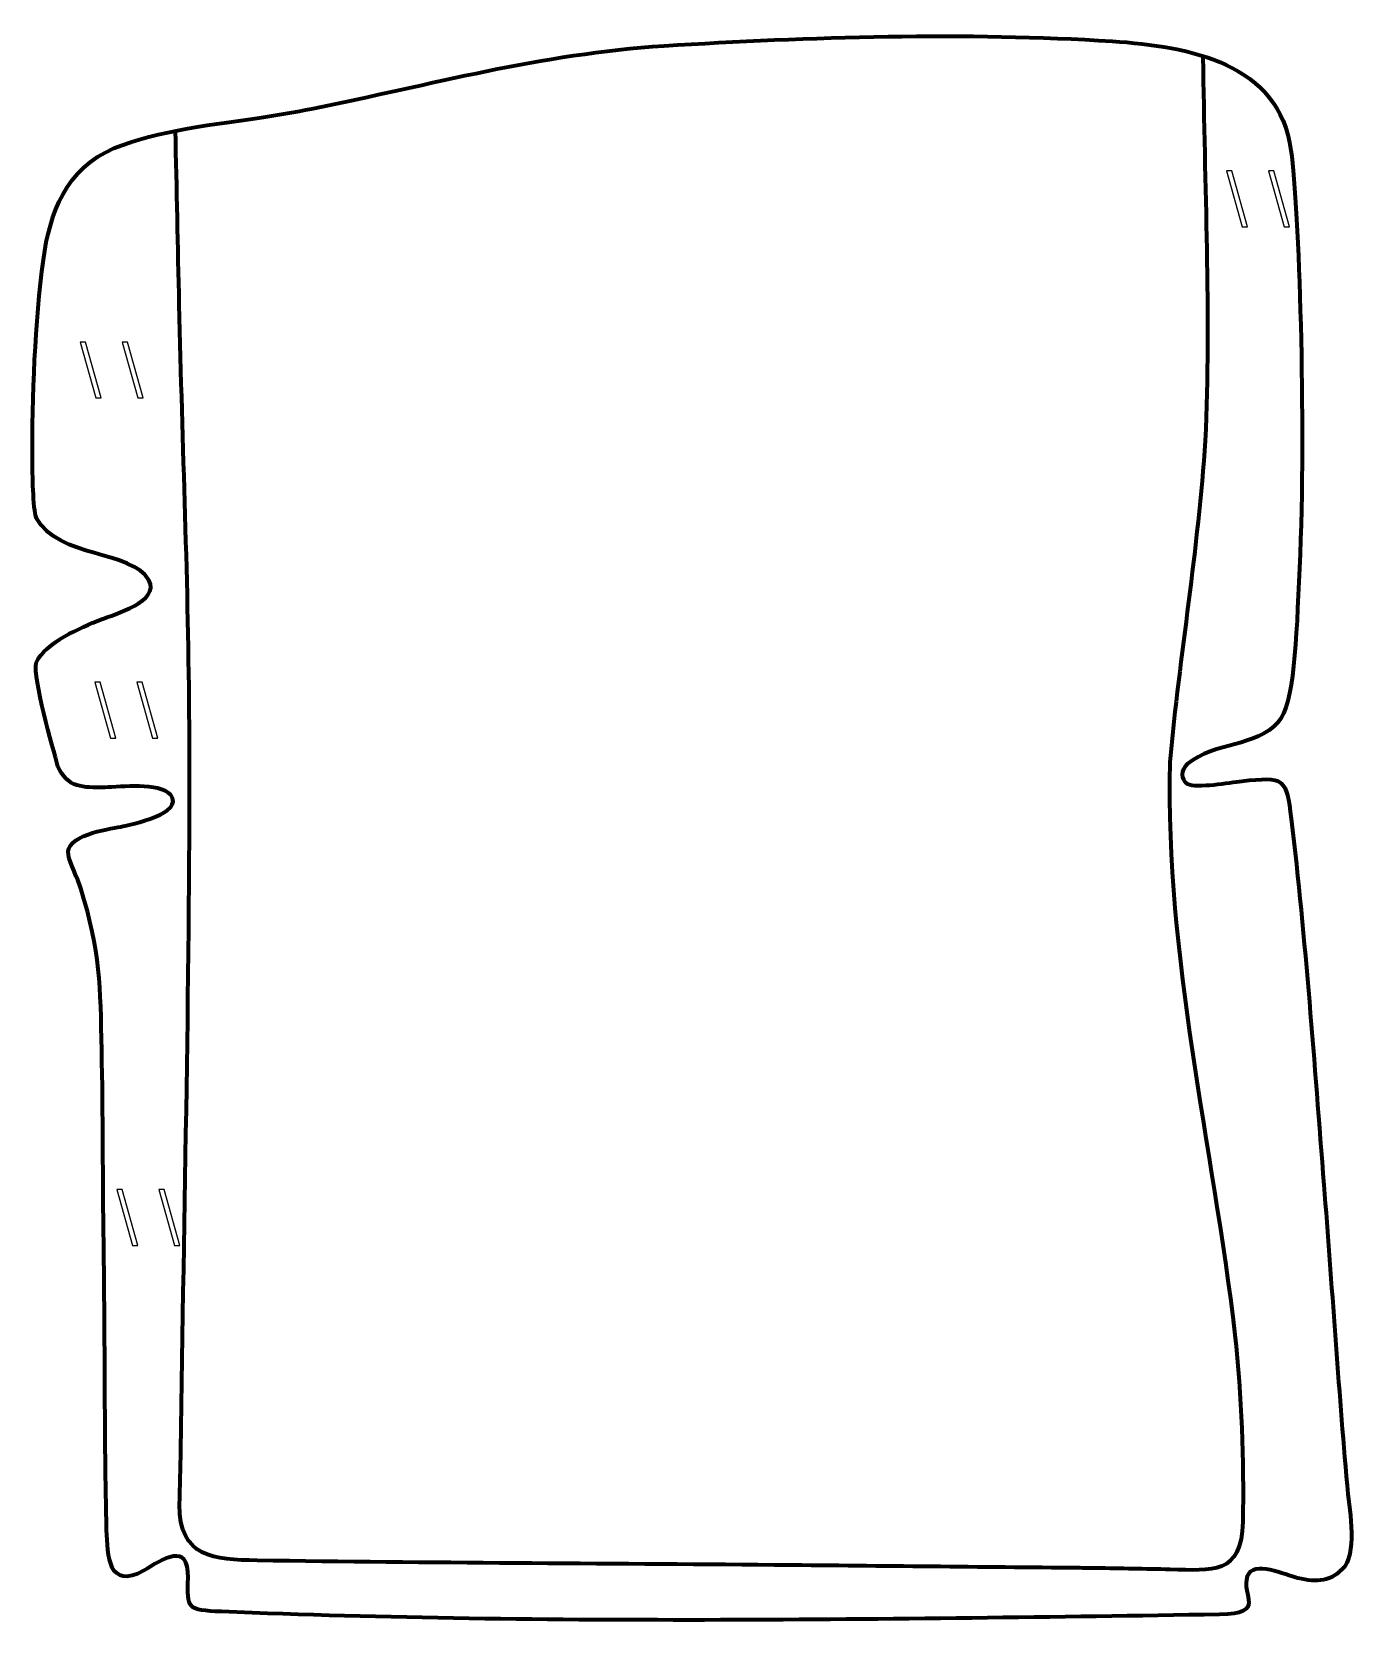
# Model space of a CAD drawing. Header units: millimetres. Extents: x -690 to -72, y 228 to 972.
import ezdxf

# ---------------------------------------------------------------- set-up
doc = ezdxf.new("R2010")
doc.units = ezdxf.units.MM
doc.header["$MEASUREMENT"] = 0
doc.layers.add('layer 2', color=7, linetype='Continuous')
doc.layers.add('layer 3', color=7, linetype='Continuous')

msp = doc.modelspace()

# ---------------------------------------------------------------- linework, layer by layer
at = {"layer": 'layer 2', "color": 142, "lineweight": 158}
msp.add_open_spline([(-143.9658, 960.1361), (-143.3432, 901.1568), (-140.2337, 840.0058), (-142.9397, 781.2685), (-142.9397, 781.2685), (-146.2544, 730.6476), (-154.8361, 681.4073), (-159.4823, 631.2032), (-159.4823, 631.2032), (-161.3706, 538.5517), (-139.814, 454.5329), (-129.0527, 363.8179), (-129.0527, 363.8179), (-126.0002, 335.5479), (-124.8554, 305.0306), (-125.4181, 276.5944), (-125.4181, 276.5944), (-125.913, 251.5829), (-139.5041, 253.9149), (-159.3279, 254.3056), (-159.3279, 254.3056), (-170.8436, 254.5326), (-182.346, 254.7698), (-193.8641, 254.9235), (-193.8641, 254.9235), (-197.9442, 254.9731), (-202.0255, 255.0323), (-206.1056, 255.0711), (-206.1056, 255.0711), (-252.1059, 255.4489), (-298.1015, 255.9841), (-344.1001, 256.4047), (-344.1001, 256.4047), (-424.5175, 257.1112), (-504.9687, 257.2863), (-585.377, 258.5415), (-585.377, 258.5415), (-605.5027, 258.8556), (-621.8152, 259.9316), (-621.5461, 284.5862), (-621.5461, 284.5862), (-621.4534, 293.0795), (-621.0254, 301.5899), (-620.9015, 310.0971), (-620.9015, 310.0971), (-619.5325, 422.5662), (-616.4344, 535.6082), (-616.9796, 648.0236), (-616.9796, 648.0236), (-617.2979, 713.6415), (-620.2352, 779.2313), (-621.6821, 844.8309), (-621.6821, 844.8309), (-622.2727, 871.8585), (-622.8633, 898.8862), (-623.4539, 925.9138)], degree=3, knots=[0, 0, 0, 0, 0.06666667, 0.06666667, 0.06666667, 0.06666667, 0.13333333, 0.13333333, 0.13333333, 0.13333333, 0.2, 0.2, 0.2, 0.2, 0.26666667, 0.26666667, 0.26666667, 0.26666667, 0.33333333, 0.33333333, 0.33333333, 0.33333333, 0.4, 0.4, 0.4, 0.4, 0.46666667, 0.46666667, 0.46666667, 0.46666667, 0.53333333, 0.53333333, 0.53333333, 0.53333333, 0.6, 0.6, 0.6, 0.6, 0.66666667, 0.66666667, 0.66666667, 0.66666667, 0.73333333, 0.73333333, 0.73333333, 0.73333333, 0.8, 0.8, 0.8, 0.8, 0.86666667, 0.86666667, 0.86666667, 0.86666667, 1, 1, 1, 1], dxfattribs=at)
at = {"layer": 'layer 2', "color": 142}
for points in [[(-125.6697, 881.1314), (-125.6697, 881.1314), (-132.9722, 907.2369), (-132.9722, 907.2369), (-132.9722, 907.2369), (-132.9722, 907.2369), (-130.491, 907.2369), (-130.491, 907.2369), (-130.491, 907.2369), (-130.491, 907.2369), (-123.1885, 881.1314), (-123.1885, 881.1314), (-123.1885, 881.1314), (-123.1885, 881.1314), (-125.6697, 881.1314), (-125.6697, 881.1314)], [(-106.0671, 881.1314), (-106.0671, 881.1314), (-113.3696, 907.2369), (-113.3696, 907.2369), (-113.3696, 907.2369), (-113.3696, 907.2369), (-110.8884, 907.2369), (-110.8884, 907.2369), (-110.8884, 907.2369), (-110.8884, 907.2369), (-103.5859, 881.1314), (-103.5859, 881.1314), (-103.5859, 881.1314), (-103.5859, 881.1314), (-106.0671, 881.1314), (-106.0671, 881.1314)], [(-660.6575, 801.2271), (-660.6575, 801.2271), (-667.96, 827.3326), (-667.96, 827.3326), (-667.96, 827.3326), (-667.96, 827.3326), (-665.4788, 827.3326), (-665.4788, 827.3326), (-665.4788, 827.3326), (-665.4788, 827.3326), (-658.1763, 801.2271), (-658.1763, 801.2271), (-658.1763, 801.2271), (-658.1763, 801.2271), (-660.6575, 801.2271), (-660.6575, 801.2271)], [(-641.0549, 801.2271), (-641.0549, 801.2271), (-648.3574, 827.3326), (-648.3574, 827.3326), (-648.3574, 827.3326), (-648.3574, 827.3326), (-645.8762, 827.3326), (-645.8762, 827.3326), (-645.8762, 827.3326), (-645.8762, 827.3326), (-638.5737, 801.2271), (-638.5737, 801.2271), (-638.5737, 801.2271), (-638.5737, 801.2271), (-641.0549, 801.2271), (-641.0549, 801.2271)], [(-653.7786, 642.4771), (-653.7786, 642.4771), (-661.0811, 668.5826), (-661.0811, 668.5826), (-661.0811, 668.5826), (-661.0811, 668.5826), (-658.5999, 668.5826), (-658.5999, 668.5826), (-658.5999, 668.5826), (-658.5999, 668.5826), (-651.2974, 642.4771), (-651.2974, 642.4771), (-651.2974, 642.4771), (-651.2974, 642.4771), (-653.7786, 642.4771), (-653.7786, 642.4771)], [(-634.176, 642.4771), (-634.176, 642.4771), (-641.4785, 668.5826), (-641.4785, 668.5826), (-641.4785, 668.5826), (-641.4785, 668.5826), (-638.9973, 668.5826), (-638.9973, 668.5826), (-638.9973, 668.5826), (-638.9973, 668.5826), (-631.6948, 642.4771), (-631.6948, 642.4771), (-631.6948, 642.4771), (-631.6948, 642.4771), (-634.176, 642.4771), (-634.176, 642.4771)], [(-643.4613, 405.5755), (-643.4613, 405.5755), (-650.7638, 431.681), (-650.7638, 431.681), (-650.7638, 431.681), (-650.7638, 431.681), (-648.2826, 431.681), (-648.2826, 431.681), (-648.2826, 431.681), (-648.2826, 431.681), (-640.9801, 405.5755), (-640.9801, 405.5755), (-640.9801, 405.5755), (-640.9801, 405.5755), (-643.4613, 405.5755), (-643.4613, 405.5755)], [(-623.8587, 405.5755), (-623.8587, 405.5755), (-631.1612, 431.681), (-631.1612, 431.681), (-631.1612, 431.681), (-631.1612, 431.681), (-628.68, 431.681), (-628.68, 431.681), (-628.68, 431.681), (-628.68, 431.681), (-621.3775, 405.5755), (-621.3775, 405.5755), (-621.3775, 405.5755), (-621.3775, 405.5755), (-623.8587, 405.5755), (-623.8587, 405.5755)]]:
    msp.add_open_spline(points, degree=3, knots=[0, 0, 0, 0, 0.2, 0.2, 0.2, 0.2, 0.4, 0.4, 0.4, 0.4, 0.6, 0.6, 0.6, 0.6, 1, 1, 1, 1], dxfattribs=at)
at = {"layer": 'layer 3', "color": 242, "lineweight": 158}
msp.add_open_spline([(-102.9149, 916.8179), (-108.3346, 957.3765), (-149.9728, 965.3874), (-186.3751, 967.7552), (-186.3751, 967.7552), (-253.5631, 972.1253), (-328.3714, 969.8053), (-395.3558, 965.6353), (-395.3558, 965.6353), (-453.4637, 961.8549), (-503.639, 947.6125), (-559.9964, 936.1797), (-559.9964, 936.1797), (-567.4426, 934.765), (-574.8728, 933.5351), (-582.3596, 932.3623), (-582.3596, 932.3623), (-603.8426, 929.0736), (-632.3985, 926.0932), (-652.1518, 917.7736), (-652.1518, 917.7736), (-674.436, 908.388), (-682.1458, 887.5765), (-685.0885, 865.7709), (-685.0885, 865.7709), (-688.9218, 836.766), (-690.4676, 801.2467), (-690.1905, 771.9899), (-690.1905, 771.9899), (-690.1398, 766.6339), (-690.0777, 749.5125), (-688.2799, 745.1245), (-688.2799, 745.1245), (-678.2262, 726.2057), (-643.7126, 730.319), (-635.9002, 716.1464), (-635.9002, 716.1464), (-630.3958, 706.1608), (-651.8211, 700.3801), (-658.3121, 697.7452), (-658.3121, 697.7452), (-667.703, 693.9331), (-683.9805, 687.2517), (-688.4539, 677.5903), (-688.4539, 677.5903), (-689.9986, 670.5522), (-680.7608, 637.9178), (-678.3129, 629.1518), (-678.3129, 629.1518), (-673.7544, 619.1061), (-666.6512, 619.2656), (-656.4128, 619.4432), (-656.4128, 619.4432), (-648.6026, 619.5787), (-631.411, 621.9653), (-625.6823, 615.9064), (-625.6823, 615.9064), (-618.9939, 607.3143), (-644.103, 602.024), (-648.9657, 601.0504), (-648.9657, 601.0504), (-655.2567, 599.8216), (-675.338, 597.1204), (-673.4299, 587.7412), (-673.4299, 587.7412), (-672.7055, 584.1806), (-669.0462, 576.7904), (-667.6121, 572.1797), (-667.6121, 572.1797), (-658.4346, 542.6729), (-658.4468, 526.719), (-657.8611, 496.7636), (-657.8611, 496.7636), (-657.2147, 466.7292), (-657.3574, 436.6803), (-656.9627, 406.6412), (-656.9627, 406.6412), (-656.265, 362.0625), (-656.6174, 317.2241), (-655.6188, 272.723), (-655.6188, 272.723), (-655.1245, 260.9038), (-654.7199, 244.3509), (-638.2838, 253.8411), (-638.2838, 253.8411), (-629.4218, 258.958), (-617.1711, 267.6004), (-617.6042, 250.4515), (-617.6042, 250.4515), (-617.9759, 235.7306), (-618.2029, 235.3243), (-602.0136, 234.6527), (-602.0136, 234.6527), (-449.7913, 228.3367), (-288.6306, 230.9963), (-136.2282, 233.2934), (-136.2282, 233.2934), (-113.8963, 233.6299), (-126.5523, 241.9875), (-123.2815, 251.1973), (-123.2815, 251.1973), (-120.5777, 258.8108), (-105.4582, 251.6486), (-99.6626, 250.2956), (-99.6626, 250.2956), (-90.732, 248.2106), (-84.0649, 248.3838), (-77.8342, 255.7464), (-77.8342, 255.7464), (-72.0438, 264.3735), (-75.8916, 283.6559), (-76.7609, 293.5759), (-76.7609, 293.5759), (-80.8119, 340.1888), (-83.9026, 387.217), (-87.57, 433.9042), (-87.57, 433.9042), (-92.026, 490.6762), (-96.0777, 548.2334), (-102.8002, 604.7529), (-102.8002, 604.7529), (-105.0604, 623.755), (-105.8963, 624.5711), (-125.8911, 622.3502), (-125.8911, 622.3502), (-131.3677, 621.7419), (-146.6735, 618.9123), (-151.3051, 621.1431), (-151.3051, 621.1431), (-154.6113, 623.3029), (-154.377, 627.5635), (-151.3252, 630.2183), (-151.3252, 630.2183), (-138.1131, 641.0794), (-119.2951, 638.0279), (-109.0002, 649.7845), (-109.0002, 649.7845), (-101.4131, 658.4487), (-100.4817, 687.273), (-98.9366, 721.7212), (-98.9366, 721.7212), (-95.7922, 791.8264), (-99.2487, 889.3812), (-102.9149, 916.8179)], degree=3, knots=[0, 0, 0, 0, 0.02702703, 0.02702703, 0.02702703, 0.02702703, 0.05405405, 0.05405405, 0.05405405, 0.05405405, 0.08108108, 0.08108108, 0.08108108, 0.08108108, 0.10810811, 0.10810811, 0.10810811, 0.10810811, 0.13513514, 0.13513514, 0.13513514, 0.13513514, 0.16216216, 0.16216216, 0.16216216, 0.16216216, 0.18918919, 0.18918919, 0.18918919, 0.18918919, 0.21621622, 0.21621622, 0.21621622, 0.21621622, 0.24324324, 0.24324324, 0.24324324, 0.24324324, 0.27027027, 0.27027027, 0.27027027, 0.27027027, 0.2972973, 0.2972973, 0.2972973, 0.2972973, 0.32432432, 0.32432432, 0.32432432, 0.32432432, 0.35135135, 0.35135135, 0.35135135, 0.35135135, 0.37837838, 0.37837838, 0.37837838, 0.37837838, 0.40540541, 0.40540541, 0.40540541, 0.40540541, 0.43243243, 0.43243243, 0.43243243, 0.43243243, 0.45945946, 0.45945946, 0.45945946, 0.45945946, 0.48648649, 0.48648649, 0.48648649, 0.48648649, 0.51351351, 0.51351351, 0.51351351, 0.51351351, 0.54054054, 0.54054054, 0.54054054, 0.54054054, 0.56756757, 0.56756757, 0.56756757, 0.56756757, 0.59459459, 0.59459459, 0.59459459, 0.59459459, 0.62162162, 0.62162162, 0.62162162, 0.62162162, 0.64864865, 0.64864865, 0.64864865, 0.64864865, 0.67567568, 0.67567568, 0.67567568, 0.67567568, 0.7027027, 0.7027027, 0.7027027, 0.7027027, 0.72972973, 0.72972973, 0.72972973, 0.72972973, 0.75675676, 0.75675676, 0.75675676, 0.75675676, 0.78378378, 0.78378378, 0.78378378, 0.78378378, 0.81081081, 0.81081081, 0.81081081, 0.81081081, 0.83783784, 0.83783784, 0.83783784, 0.83783784, 0.86486486, 0.86486486, 0.86486486, 0.86486486, 0.89189189, 0.89189189, 0.89189189, 0.89189189, 0.91891892, 0.91891892, 0.91891892, 0.91891892, 0.94594595, 0.94594595, 0.94594595, 0.94594595, 1, 1, 1, 1], dxfattribs=at)

doc.saveas('drawing.dxf')
